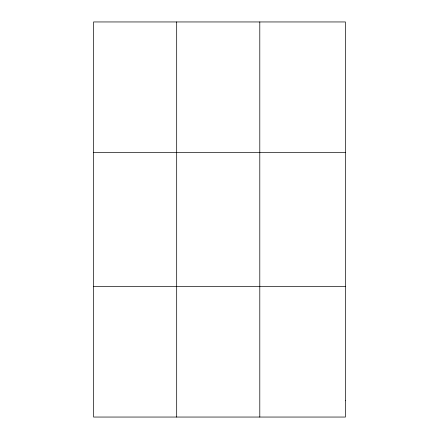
<?xml version="1.0" encoding="UTF-8"?>
<svg xmlns="http://www.w3.org/2000/svg" width="439" height="439" viewBox="0 0 439 439"><rect width="100%" height="100%" fill="white"/><g stroke="black" fill="none" stroke-linecap="round" stroke-linejoin="round"><path stroke-width="0.66" d="M176.687 21.95L176.687 417.05M259.795 21.95L259.795 417.05M93.578 152.333L345.422 152.333M93.578 286.667L345.422 286.667M345.422 400.752L345.422 417.05L93.578 417.05L93.578 21.95L345.422 21.95L345.422 400.752"/></g></svg>
